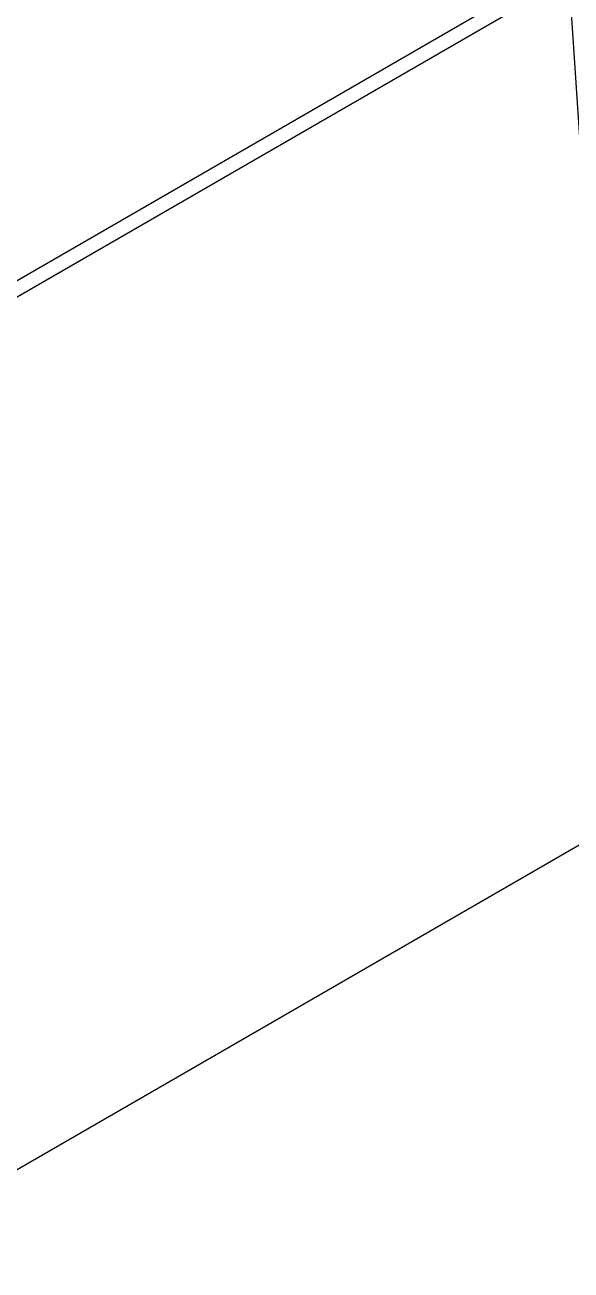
# Model space of a CAD drawing. Extents: x 6 to 134, y 3 to 97.
# Drawn here: x 99.455 to 100.025, y 74.456 to 75.753 of the extents above; entities that cross this region are included whole.
import ezdxf

# ---------------------------------------------------------------- set-up
doc = ezdxf.new("R2010")
doc.units = 0
doc.header["$MEASUREMENT"] = 0
doc.layers.add('OBJECT', color=7, linetype='CONTINUOUS')

msp = doc.modelspace()

# ---------------------------------------------------------------- linework, layer by layer
at = {"layer": 'OBJECT'}
for p, q in [((99.2686, 75.3837), (100.0189, 75.8169)), ((100.0225, 75.8015), (99.2722, 75.3684)), ((100.0629, 74.9161), (99.2664, 74.4564)), ((100.0629, 74.9161), (99.2876, 74.4686))]:
    msp.add_line(p, q, dxfattribs=at)
msp.add_open_spline([(100.0629, 74.9161), (100.0602, 75.0451), (100.0538, 75.3446), (100.0339, 75.6358), (100.0225, 75.8015)], degree=3, knots=[0, 0, 0, 0, 0.430633, 1, 1, 1, 1], dxfattribs=at)

doc.saveas('drawing.dxf')
